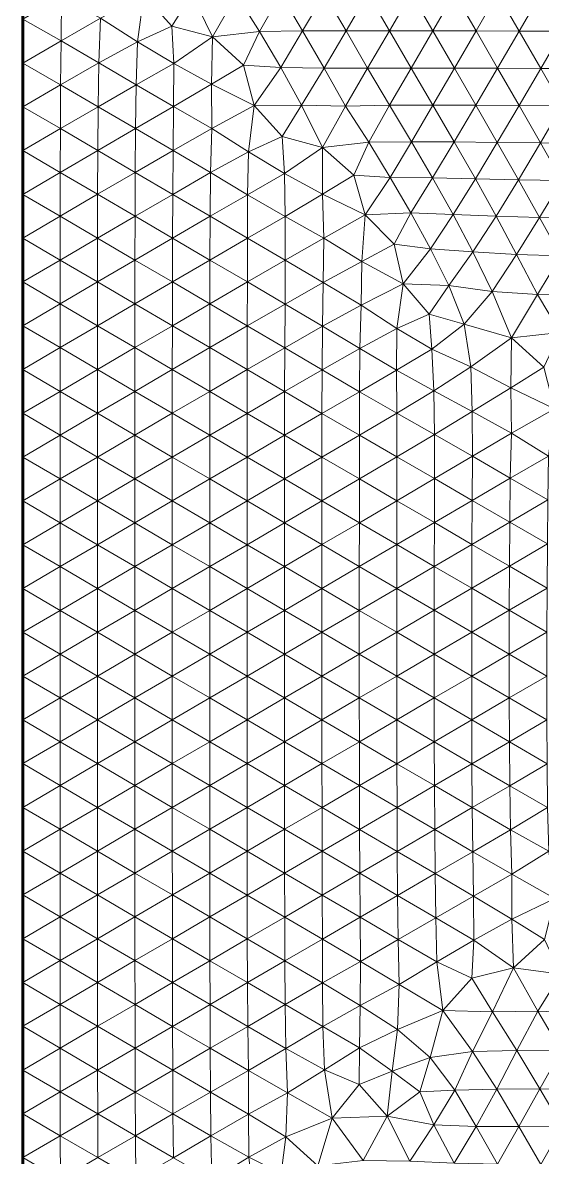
# Model space of a CAD drawing. Extents: x 1.2 to 53.9, y -43.5 to 3.2.
# Drawn here: x 31.41 to 33.82, y -29.34 to -24.09 of the extents above; entities that cross this region are included whole.
import ezdxf

# ---------------------------------------------------------------- set-up
doc = ezdxf.new("R2010")
doc.units = 0
doc.header["$MEASUREMENT"] = 0
doc.layers.add('layer', color=7, linetype='Continuous')

msp = doc.modelspace()

# ---------------------------------------------------------------- linework, layer by layer
at = {"color": 1, "lineweight": 60}
msp.add_line((31.4091, -43.4649), (31.4091, -23.259), dxfattribs=at)
at = {"layer": 'layer', "color": 47, "lineweight": 9}
for points in [[(32.8065, -23.9515), (32.6047, -23.9529), (32.7054, -24.1239)], [(32.9065, -24.1238), (32.8065, -23.9515), (32.7054, -24.1239)], [(33.0076, -23.9512), (32.8065, -23.9515), (32.9065, -24.1238)], [(33.1076, -24.1239), (33.0076, -23.9512), (32.9065, -24.1238)], [(33.2083, -23.9512), (33.0076, -23.9512), (33.1076, -24.1239)], [(33.3083, -24.1239), (33.2083, -23.9512), (33.1076, -24.1239)], [(33.4086, -23.9513), (33.2083, -23.9512), (33.3083, -24.1239)], [(33.5086, -24.1241), (33.4086, -23.9513), (33.3083, -24.1239)], [(33.6088, -23.9514), (33.4086, -23.9513), (33.5086, -24.1241)], [(33.7088, -24.1244), (33.6088, -23.9514), (33.5086, -24.1241)], [(33.8089, -23.9516), (33.6088, -23.9514), (33.7088, -24.1244)], [(33.9088, -24.1246), (33.8089, -23.9516), (33.7088, -24.1244)], [(34.009, -23.9517), (33.8089, -23.9516), (33.9088, -24.1246)], [(31.5886, -23.964), (31.4091, -24.0699), (31.5871, -24.1696)], [(31.5886, -23.964), (31.5871, -24.1696), (31.7694, -24.0654)], [(31.9704, -23.9564), (31.7694, -24.0654), (31.9406, -24.1738)], [(31.9704, -23.9564), (31.9406, -24.1738), (32.1, -24.1018)], [(31.9704, -23.9564), (32.1, -24.1018), (32.1927, -23.9539)], [(32.1927, -23.9539), (32.1, -24.1018), (32.2886, -24.1519)], [(32.3994, -23.9574), (32.1927, -23.9539), (32.2886, -24.1519)], [(32.5056, -24.1265), (32.3994, -23.9574), (32.2886, -24.1519)], [(32.6047, -23.9529), (32.3994, -23.9574), (32.5056, -24.1265)], [(32.7054, -24.1239), (32.6047, -23.9529), (32.5056, -24.1265)], [(31.4091, -24.0699), (31.4091, -24.2726), (31.5871, -24.1696)], [(31.7694, -24.0654), (31.5871, -24.1696), (31.7622, -24.2718)], [(31.7694, -24.0654), (31.7622, -24.2718), (31.9406, -24.1738)], [(32.1, -24.1018), (31.9406, -24.1738), (32.1088, -24.2741)], [(32.1, -24.1018), (32.1088, -24.2741), (32.2886, -24.1519)], [(32.2886, -24.1519), (32.1088, -24.2741), (32.2835, -24.3708)], [(32.2886, -24.1519), (32.2835, -24.3708), (32.4322, -24.2819)], [(32.5056, -24.1265), (32.2886, -24.1519), (32.4322, -24.2819)], [(32.6045, -24.2935), (32.5056, -24.1265), (32.4322, -24.2819)], [(32.7054, -24.1239), (32.5056, -24.1265), (32.6045, -24.2935)], [(32.8046, -24.2959), (32.7054, -24.1239), (32.6045, -24.2935)], [(32.9065, -24.1238), (32.7054, -24.1239), (32.8046, -24.2959)], [(33.0066, -24.2966), (32.9065, -24.1238), (32.8046, -24.2959)], [(33.1076, -24.1239), (32.9065, -24.1238), (33.0066, -24.2966)], [(33.208, -24.2962), (33.1076, -24.1239), (33.0066, -24.2966)], [(33.3083, -24.1239), (33.1076, -24.1239), (33.208, -24.2962)], [(33.4084, -24.2963), (33.3083, -24.1239), (33.208, -24.2962)], [(33.5086, -24.1241), (33.3083, -24.1239), (33.4084, -24.2963)], [(33.6085, -24.2968), (33.5086, -24.1241), (33.4084, -24.2963)], [(33.7088, -24.1244), (33.5086, -24.1241), (33.6085, -24.2968)], [(33.8086, -24.2973), (33.7088, -24.1244), (33.6085, -24.2968)], [(33.9088, -24.1246), (33.7088, -24.1244), (33.8086, -24.2973)], [(34.0087, -24.2978), (33.9088, -24.1246), (33.8086, -24.2973)], [(31.5871, -24.1696), (31.4091, -24.2726), (31.5848, -24.3734)], [(31.5871, -24.1696), (31.5848, -24.3734), (31.7622, -24.2718)], [(31.9406, -24.1738), (31.7622, -24.2718), (31.9347, -24.374)], [(31.9406, -24.1738), (31.9347, -24.374), (32.1088, -24.2741)], [(31.4091, -24.2726), (31.4091, -24.4753), (31.5848, -24.3734)], [(31.7622, -24.2718), (31.5848, -24.3734), (31.7588, -24.4748)], [(31.7622, -24.2718), (31.7588, -24.4748), (31.9347, -24.374)], [(32.1088, -24.2741), (31.9347, -24.374), (32.1079, -24.4744)], [(32.1088, -24.2741), (32.1079, -24.4744), (32.2835, -24.3708)], [(32.4322, -24.2819), (32.2835, -24.3708), (32.4811, -24.469)], [(32.4322, -24.2819), (32.4811, -24.469), (32.6045, -24.2935)], [(32.6045, -24.2935), (32.4811, -24.469), (32.7002, -24.4671)], [(32.8046, -24.2959), (32.6045, -24.2935), (32.7002, -24.4671)], [(32.9048, -24.4715), (32.8046, -24.2959), (32.7002, -24.4671)], [(33.0066, -24.2966), (32.8046, -24.2959), (32.9048, -24.4715)], [(33.1081, -24.468), (33.0066, -24.2966), (32.9048, -24.4715)], [(33.208, -24.2962), (33.0066, -24.2966), (33.1081, -24.468)], [(33.3083, -24.4675), (33.208, -24.2962), (33.1081, -24.468)], [(33.4084, -24.2963), (33.208, -24.2962), (33.3083, -24.4675)], [(33.5081, -24.4683), (33.4084, -24.2963), (33.3083, -24.4675)], [(33.6085, -24.2968), (33.4084, -24.2963), (33.5081, -24.4683)], [(33.7081, -24.4695), (33.6085, -24.2968), (33.5081, -24.4683)], [(33.8086, -24.2973), (33.6085, -24.2968), (33.7081, -24.4695)], [(33.9083, -24.4704), (33.8086, -24.2973), (33.7081, -24.4695)], [(34.0087, -24.2978), (33.8086, -24.2973), (33.9083, -24.4704)], [(32.2835, -24.3708), (32.1079, -24.4744), (32.2848, -24.5756)], [(32.2835, -24.3708), (32.2848, -24.5756), (32.4811, -24.469)], [(31.5848, -24.3734), (31.4091, -24.4753), (31.5835, -24.5764)], [(31.5848, -24.3734), (31.5835, -24.5764), (31.7588, -24.4748)], [(31.9347, -24.374), (31.7588, -24.4748), (31.9321, -24.576)], [(31.9347, -24.374), (31.9321, -24.576), (32.1079, -24.4744)], [(31.4091, -24.4753), (31.4091, -24.678), (31.5835, -24.5764)], [(31.7588, -24.4748), (31.5835, -24.5764), (31.7571, -24.6776)], [(31.7588, -24.4748), (31.7571, -24.6776), (31.9321, -24.576)], [(32.1079, -24.4744), (31.9321, -24.576), (32.106, -24.6774)], [(32.1079, -24.4744), (32.106, -24.6774), (32.2848, -24.5756)], [(32.4811, -24.469), (32.2848, -24.5756), (32.4545, -24.6835)], [(32.4811, -24.469), (32.4545, -24.6835), (32.6109, -24.6129)], [(32.4811, -24.469), (32.6109, -24.6129), (32.7002, -24.4671)], [(32.7002, -24.4671), (32.6109, -24.6129), (32.7981, -24.6631)], [(32.9048, -24.4715), (32.7002, -24.4671), (32.7981, -24.6631)], [(33.012, -24.6388), (32.9048, -24.4715), (32.7981, -24.6631)], [(33.1081, -24.468), (32.9048, -24.4715), (33.012, -24.6388)], [(33.2092, -24.6368), (33.1081, -24.468), (33.012, -24.6388)], [(33.3083, -24.4675), (33.1081, -24.468), (33.2092, -24.6368)], [(33.4077, -24.6381), (33.3083, -24.4675), (33.2092, -24.6368)], [(33.5081, -24.4683), (33.3083, -24.4675), (33.4077, -24.6381)], [(33.6072, -24.6404), (33.5081, -24.4683), (33.4077, -24.6381)], [(33.7081, -24.4695), (33.5081, -24.4683), (33.6072, -24.6404)], [(33.8073, -24.6424), (33.7081, -24.4695), (33.6072, -24.6404)], [(33.9083, -24.4704), (33.7081, -24.4695), (33.8073, -24.6424)], [(34.0078, -24.6438), (33.9083, -24.4704), (33.8073, -24.6424)], [(31.5835, -24.5764), (31.4091, -24.678), (31.5828, -24.7791)], [(31.5835, -24.5764), (31.5828, -24.7791), (31.7571, -24.6776)], [(31.9321, -24.576), (31.7571, -24.6776), (31.9305, -24.7789)], [(31.9321, -24.576), (31.9305, -24.7789), (32.106, -24.6774)], [(32.2848, -24.5756), (32.106, -24.6774), (32.2791, -24.78)], [(32.2848, -24.5756), (32.2791, -24.78), (32.4545, -24.6835)], [(32.6109, -24.6129), (32.4545, -24.6835), (32.6223, -24.7836)], [(32.6109, -24.6129), (32.6223, -24.7836), (32.7981, -24.6631)], [(31.4091, -24.678), (31.4091, -24.8807), (31.5828, -24.7791)], [(31.7571, -24.6776), (31.5828, -24.7791), (31.7562, -24.8804)], [(31.7571, -24.6776), (31.7562, -24.8804), (31.9305, -24.7789)], [(32.106, -24.6774), (31.9305, -24.7789), (32.1038, -24.8805)], [(32.106, -24.6774), (32.1038, -24.8805), (32.2791, -24.78)], [(32.4545, -24.6835), (32.2791, -24.78), (32.4509, -24.8823)], [(32.4545, -24.6835), (32.4509, -24.8823), (32.6223, -24.7836)], [(32.7981, -24.6631), (32.6223, -24.7836), (32.7971, -24.8795)], [(32.7981, -24.6631), (32.7971, -24.8795), (32.9424, -24.7915)], [(33.012, -24.6388), (32.7981, -24.6631), (32.9424, -24.7915)], [(33.1118, -24.8023), (33.012, -24.6388), (32.9424, -24.7915)], [(33.2092, -24.6368), (33.012, -24.6388), (33.1118, -24.8023)], [(33.3074, -24.8048), (33.2092, -24.6368), (33.1118, -24.8023)], [(33.4077, -24.6381), (33.2092, -24.6368), (33.3074, -24.8048)], [(33.5056, -24.8091), (33.4077, -24.6381), (33.3074, -24.8048)], [(33.6072, -24.6404), (33.4077, -24.6381), (33.5056, -24.8091)], [(33.7055, -24.8133), (33.6072, -24.6404), (33.5056, -24.8091)], [(33.8073, -24.6424), (33.6072, -24.6404), (33.7055, -24.8133)], [(33.9063, -24.8161), (33.8073, -24.6424), (33.7055, -24.8133)], [(34.0078, -24.6438), (33.8073, -24.6424), (33.9063, -24.8161)], [(31.5828, -24.7791), (31.4091, -24.8807), (31.5825, -24.9819)], [(31.5828, -24.7791), (31.5825, -24.9819), (31.7562, -24.8804)], [(31.9305, -24.7789), (31.7562, -24.8804), (31.9295, -24.9818)], [(31.9305, -24.7789), (31.9295, -24.9818), (32.1038, -24.8805)], [(32.2791, -24.78), (32.1038, -24.8805), (32.2769, -24.9822)], [(32.2791, -24.78), (32.2769, -24.9822), (32.4509, -24.8823)], [(32.6223, -24.7836), (32.4509, -24.8823), (32.6244, -24.9826)], [(32.6223, -24.7836), (32.6244, -24.9826), (32.7971, -24.8795)], [(32.9424, -24.7915), (32.7971, -24.8795), (32.9955, -24.975)], [(32.9424, -24.7915), (32.9955, -24.975), (33.1118, -24.8023)], [(33.1118, -24.8023), (32.9955, -24.975), (33.2074, -24.9668)], [(33.3074, -24.8048), (33.1118, -24.8023), (33.2074, -24.9668)], [(33.4027, -24.974), (33.3074, -24.8048), (33.2074, -24.9668)], [(33.5056, -24.8091), (33.3074, -24.8048), (33.4027, -24.974)], [(33.6017, -24.9821), (33.5056, -24.8091), (33.4027, -24.974)], [(33.7055, -24.8133), (33.5056, -24.8091), (33.6017, -24.9821)], [(33.8031, -24.988), (33.7055, -24.8133), (33.6017, -24.9821)], [(33.9063, -24.8161), (33.7055, -24.8133), (33.8031, -24.988)], [(34.0052, -24.9908), (33.9063, -24.8161), (33.8031, -24.988)], [(31.4091, -24.8807), (31.4091, -25.0834), (31.5825, -24.9819)], [(31.7562, -24.8804), (31.5825, -24.9819), (31.7558, -25.0832)], [(31.7562, -24.8804), (31.7558, -25.0832), (31.9295, -24.9818)], [(32.1038, -24.8805), (31.9295, -24.9818), (32.1028, -25.0832)], [(32.1038, -24.8805), (32.1028, -25.0832), (32.2769, -24.9822)], [(32.4509, -24.8823), (32.2769, -24.9822), (32.4502, -25.0836)], [(32.4509, -24.8823), (32.4502, -25.0836), (32.6244, -24.9826)], [(32.7971, -24.8795), (32.6244, -24.9826), (32.8031, -25.0833)], [(32.7971, -24.8795), (32.8031, -25.0833), (32.9955, -24.975)], [(31.5825, -24.9819), (31.4091, -25.0834), (31.5824, -25.1847)], [(31.5825, -24.9819), (31.5824, -25.1847), (31.7558, -25.0832)], [(31.9295, -24.9818), (31.7558, -25.0832), (31.9291, -25.1846)], [(31.9295, -24.9818), (31.9291, -25.1846), (32.1028, -25.0832)], [(32.2769, -24.9822), (32.1028, -25.0832), (32.2761, -25.1847)], [(32.2769, -24.9822), (32.2761, -25.1847), (32.4502, -25.0836)], [(32.6244, -24.9826), (32.4502, -25.0836), (32.625, -25.1851)], [(32.6244, -24.9826), (32.625, -25.1851), (32.8031, -25.0833)], [(32.9955, -24.975), (32.8031, -25.0833), (32.9792, -25.1909)], [(32.9955, -24.975), (32.9792, -25.1909), (33.1301, -25.1119)], [(32.9955, -24.975), (33.1301, -25.1119), (33.2074, -24.9668)], [(33.2074, -24.9668), (33.1301, -25.1119), (33.2982, -25.1327)], [(33.4027, -24.974), (33.2074, -24.9668), (33.2982, -25.1327)], [(33.4946, -25.1469), (33.4027, -24.974), (33.2982, -25.1327)], [(33.6017, -24.9821), (33.4027, -24.974), (33.4946, -25.1469)], [(33.6966, -25.1594), (33.6017, -24.9821), (33.4946, -25.1469)], [(33.8031, -24.988), (33.6017, -24.9821), (33.6966, -25.1594)], [(33.9011, -25.165), (33.8031, -24.988), (33.6966, -25.1594)], [(34.0052, -24.9908), (33.8031, -24.988), (33.9011, -25.165)], [(31.4091, -25.0834), (31.4091, -25.2861), (31.5824, -25.1847)], [(31.7558, -25.0832), (31.5824, -25.1847), (31.7556, -25.286)], [(31.7558, -25.0832), (31.7556, -25.286), (31.9291, -25.1846)], [(32.1028, -25.0832), (31.9291, -25.1846), (32.1024, -25.286)], [(32.1028, -25.0832), (32.1024, -25.286), (32.2761, -25.1847)], [(32.4502, -25.0836), (32.2761, -25.1847), (32.4499, -25.2862)], [(32.4502, -25.0836), (32.4499, -25.2862), (32.625, -25.1851)], [(32.8031, -25.0833), (32.625, -25.1851), (32.8006, -25.2883)], [(32.8031, -25.0833), (32.8006, -25.2883), (32.9792, -25.1909)], [(33.1301, -25.1119), (32.9792, -25.1909), (33.1714, -25.295)], [(33.1301, -25.1119), (33.1714, -25.295), (33.2982, -25.1327)], [(33.2982, -25.1327), (33.1714, -25.295), (33.3825, -25.3031)], [(33.4946, -25.1469), (33.2982, -25.1327), (33.3825, -25.3031)], [(33.5829, -25.3299), (33.4946, -25.1469), (33.3825, -25.3031)], [(33.6966, -25.1594), (33.4946, -25.1469), (33.5829, -25.3299)], [(33.7928, -25.3435), (33.6966, -25.1594), (33.5829, -25.3299)], [(33.9011, -25.165), (33.6966, -25.1594), (33.7928, -25.3435)], [(31.5824, -25.1847), (31.4091, -25.2861), (31.5823, -25.3874)], [(31.5824, -25.1847), (31.5823, -25.3874), (31.7556, -25.286)], [(31.9291, -25.1846), (31.7556, -25.286), (31.9289, -25.3874)], [(31.9291, -25.1846), (31.9289, -25.3874), (32.1024, -25.286)], [(32.2761, -25.1847), (32.1024, -25.286), (32.2758, -25.3874)], [(32.2761, -25.1847), (32.2758, -25.3874), (32.4499, -25.2862)], [(32.625, -25.1851), (32.4499, -25.2862), (32.624, -25.3882)], [(32.625, -25.1851), (32.624, -25.3882), (32.8006, -25.2883)], [(32.9792, -25.1909), (32.8006, -25.2883), (32.9767, -25.393)], [(32.9792, -25.1909), (32.9767, -25.393), (33.1714, -25.295)], [(34.0012, -25.3419), (33.9011, -25.165), (33.7928, -25.3435)], [(31.4091, -25.2861), (31.4091, -25.4888), (31.5823, -25.3874)], [(31.7556, -25.286), (31.5823, -25.3874), (31.7555, -25.4887)], [(31.7556, -25.286), (31.7555, -25.4887), (31.9289, -25.3874)], [(32.1024, -25.286), (31.9289, -25.3874), (32.1022, -25.4887)], [(32.1024, -25.286), (32.1022, -25.4887), (32.2758, -25.3874)], [(32.4499, -25.2862), (32.2758, -25.3874), (32.4493, -25.489)], [(32.4499, -25.2862), (32.4493, -25.489), (32.624, -25.3882)], [(32.8006, -25.2883), (32.624, -25.3882), (32.7982, -25.4909)], [(32.8006, -25.2883), (32.7982, -25.4909), (32.9767, -25.393)], [(33.1714, -25.295), (32.9767, -25.393), (33.1424, -25.5009)], [(33.1714, -25.295), (33.1424, -25.5009), (33.291, -25.435)], [(33.1714, -25.295), (33.291, -25.435), (33.3825, -25.3031)], [(33.3825, -25.3031), (33.291, -25.435), (33.4534, -25.4813)], [(33.3825, -25.3031), (33.4534, -25.4813), (33.5829, -25.3299)], [(33.5829, -25.3299), (33.4534, -25.4813), (33.6724, -25.5446)], [(33.7928, -25.3435), (33.5829, -25.3299), (33.6724, -25.5446)], [(33.8989, -25.5199), (33.7928, -25.3435), (33.6724, -25.5446)], [(34.0012, -25.3419), (33.7928, -25.3435), (33.8989, -25.5199)], [(31.5823, -25.3874), (31.4091, -25.4888), (31.5823, -25.5901)], [(31.5823, -25.3874), (31.5823, -25.5901), (31.7555, -25.4887)], [(31.9289, -25.3874), (31.7555, -25.4887), (31.9288, -25.5901)], [(31.9289, -25.3874), (31.9288, -25.5901), (32.1022, -25.4887)], [(32.2758, -25.3874), (32.1022, -25.4887), (32.2755, -25.5902)], [(32.2758, -25.3874), (32.2755, -25.5902), (32.4493, -25.489)], [(32.624, -25.3882), (32.4493, -25.489), (32.6229, -25.5908)], [(32.624, -25.3882), (32.6229, -25.5908), (32.7982, -25.4909)], [(32.9767, -25.393), (32.7982, -25.4909), (32.9702, -25.594)], [(32.9767, -25.393), (32.9702, -25.594), (33.1424, -25.5009)], [(33.291, -25.435), (33.1424, -25.5009), (33.3044, -25.5966)], [(33.291, -25.435), (33.3044, -25.5966), (33.4534, -25.4813)], [(31.4091, -25.4888), (31.4091, -25.6915), (31.5823, -25.5901)], [(31.7555, -25.4887), (31.5823, -25.5901), (31.7555, -25.6915)], [(31.7555, -25.4887), (31.7555, -25.6915), (31.9288, -25.5901)], [(32.1022, -25.4887), (31.9288, -25.5901), (32.102, -25.6915)], [(32.1022, -25.4887), (32.102, -25.6915), (32.2755, -25.5902)], [(32.4493, -25.489), (32.2755, -25.5902), (32.4488, -25.6917)], [(32.4493, -25.489), (32.4488, -25.6917), (32.6229, -25.5908)], [(32.7982, -25.4909), (32.6229, -25.5908), (32.796, -25.6927)], [(32.7982, -25.4909), (32.796, -25.6927), (32.9702, -25.594)], [(33.1424, -25.5009), (32.9702, -25.594), (33.1401, -25.6947)], [(33.1424, -25.5009), (33.1401, -25.6947), (33.3044, -25.5966)], [(33.4534, -25.4813), (33.3044, -25.5966), (33.4842, -25.6793)], [(33.4534, -25.4813), (33.4842, -25.6793), (33.6724, -25.5446)], [(33.8989, -25.5199), (33.6724, -25.5446), (33.8225, -25.6812)], [(33.6724, -25.5446), (33.4842, -25.6793), (33.6693, -25.7755)], [(33.6724, -25.5446), (33.6693, -25.7755), (33.8225, -25.6812)], [(31.5823, -25.5901), (31.4091, -25.6915), (31.5823, -25.7928)], [(31.5823, -25.5901), (31.5823, -25.7928), (31.7555, -25.6915)], [(31.9288, -25.5901), (31.7555, -25.6915), (31.9287, -25.7928)], [(31.9288, -25.5901), (31.9287, -25.7928), (32.102, -25.6915)], [(32.2755, -25.5902), (32.102, -25.6915), (32.2753, -25.7929)], [(32.2755, -25.5902), (32.2753, -25.7929), (32.4488, -25.6917)], [(32.6229, -25.5908), (32.4488, -25.6917), (32.6221, -25.7932)], [(32.6229, -25.5908), (32.6221, -25.7932), (32.796, -25.6927)], [(32.9702, -25.594), (32.796, -25.6927), (32.9685, -25.794)], [(32.9702, -25.594), (32.9685, -25.794), (33.1401, -25.6947)], [(33.3044, -25.5966), (33.1401, -25.6947), (33.3131, -25.7906)], [(33.3044, -25.5966), (33.3131, -25.7906), (33.4842, -25.6793)], [(33.4842, -25.6793), (33.3131, -25.7906), (33.4912, -25.8864)], [(33.4842, -25.6793), (33.4912, -25.8864), (33.6693, -25.7755)], [(33.8225, -25.6812), (33.6693, -25.7755), (33.8724, -25.8735)], [(31.4091, -25.6915), (31.4091, -25.8942), (31.5823, -25.7928)], [(31.7555, -25.6915), (31.5823, -25.7928), (31.7555, -25.8942)], [(31.7555, -25.6915), (31.7555, -25.8942), (31.9287, -25.7928)], [(32.102, -25.6915), (31.9287, -25.7928), (32.102, -25.8942)], [(32.102, -25.6915), (32.102, -25.8942), (32.2753, -25.7929)], [(32.4488, -25.6917), (32.2753, -25.7929), (32.4485, -25.8943)], [(32.4488, -25.6917), (32.4485, -25.8943), (32.6221, -25.7932)], [(32.796, -25.6927), (32.6221, -25.7932), (32.7952, -25.8945)], [(32.796, -25.6927), (32.7952, -25.8945), (32.9685, -25.794)], [(33.1401, -25.6947), (32.9685, -25.794), (33.1414, -25.8938)], [(33.1401, -25.6947), (33.1414, -25.8938), (33.3131, -25.7906)], [(33.3131, -25.7906), (33.1414, -25.8938), (33.316, -25.9928)], [(33.3131, -25.7906), (33.316, -25.9928), (33.4912, -25.8864)], [(33.6693, -25.7755), (33.4912, -25.8864), (33.6726, -25.9862)], [(33.6693, -25.7755), (33.6726, -25.9862), (33.8724, -25.8735)], [(31.5823, -25.7928), (31.4091, -25.8942), (31.5823, -25.9955)], [(31.5823, -25.7928), (31.5823, -25.9955), (31.7555, -25.8942)], [(31.9287, -25.7928), (31.7555, -25.8942), (31.9287, -25.9955)], [(31.9287, -25.7928), (31.9287, -25.9955), (32.102, -25.8942)], [(32.2753, -25.7929), (32.102, -25.8942), (32.2752, -25.9955)], [(32.2753, -25.7929), (32.2752, -25.9955), (32.4485, -25.8943)], [(32.6221, -25.7932), (32.4485, -25.8943), (32.6218, -25.9956)], [(32.6221, -25.7932), (32.6218, -25.9956), (32.7952, -25.8945)], [(32.9685, -25.794), (32.7952, -25.8945), (32.9684, -25.9954)], [(32.9685, -25.794), (32.9684, -25.9954), (33.1414, -25.8938)], [(31.4091, -25.8942), (31.4091, -26.0969), (31.5823, -25.9955)], [(31.7555, -25.8942), (31.5823, -25.9955), (31.7555, -26.0969)], [(31.7555, -25.8942), (31.7555, -26.0969), (31.9287, -25.9955)], [(32.102, -25.8942), (31.9287, -25.9955), (32.1019, -26.0969)], [(32.102, -25.8942), (32.1019, -26.0969), (32.2752, -25.9955)], [(32.4485, -25.8943), (32.2752, -25.9955), (32.4484, -26.0969)], [(32.4485, -25.8943), (32.4484, -26.0969), (32.6218, -25.9956)], [(32.7952, -25.8945), (32.6218, -25.9956), (32.795, -26.0968)], [(32.7952, -25.8945), (32.795, -26.0968), (32.9684, -25.9954)], [(33.1414, -25.8938), (32.9684, -25.9954), (33.142, -26.0959)], [(33.1414, -25.8938), (33.142, -26.0959), (33.316, -25.9928)], [(33.4912, -25.8864), (33.316, -25.9928), (33.4921, -26.0925)], [(33.4912, -25.8864), (33.4921, -26.0925), (33.6726, -25.9862)], [(33.8724, -25.8735), (33.6726, -25.9862), (33.8449, -26.0933)], [(31.5823, -25.9955), (31.4091, -26.0969), (31.5823, -26.1982)], [(31.5823, -25.9955), (31.5823, -26.1982), (31.7555, -26.0969)], [(31.9287, -25.9955), (31.7555, -26.0969), (31.9287, -26.1982)], [(31.9287, -25.9955), (31.9287, -26.1982), (32.1019, -26.0969)], [(32.2752, -25.9955), (32.1019, -26.0969), (32.2751, -26.1982)], [(32.2752, -25.9955), (32.2751, -26.1982), (32.4484, -26.0969)], [(32.6218, -25.9956), (32.4484, -26.0969), (32.6216, -26.1982)], [(32.6218, -25.9956), (32.6216, -26.1982), (32.795, -26.0968)], [(32.9684, -25.9954), (32.795, -26.0968), (32.9684, -26.1979)], [(32.9684, -25.9954), (32.9684, -26.1979), (33.142, -26.0959)], [(33.316, -25.9928), (33.142, -26.0959), (33.3162, -26.1964)], [(33.316, -25.9928), (33.3162, -26.1964), (33.4921, -26.0925)], [(33.6726, -25.9862), (33.4921, -26.0925), (33.6672, -26.194)], [(33.6726, -25.9862), (33.6672, -26.194), (33.8449, -26.0933)], [(31.4091, -26.0969), (31.4091, -26.2996), (31.5823, -26.1982)], [(31.7555, -26.0969), (31.5823, -26.1982), (31.7555, -26.2996)], [(31.7555, -26.0969), (31.7555, -26.2996), (31.9287, -26.1982)], [(32.1019, -26.0969), (31.9287, -26.1982), (32.1019, -26.2996)], [(32.1019, -26.0969), (32.1019, -26.2996), (32.2751, -26.1982)], [(32.4484, -26.0969), (32.2751, -26.1982), (32.4484, -26.2996)], [(32.4484, -26.0969), (32.4484, -26.2996), (32.6216, -26.1982)], [(32.795, -26.0968), (32.6216, -26.1982), (32.7949, -26.2994)], [(32.795, -26.0968), (32.7949, -26.2994), (32.9684, -26.1979)], [(33.142, -26.0959), (32.9684, -26.1979), (33.1419, -26.2989)], [(33.142, -26.0959), (33.1419, -26.2989), (33.3162, -26.1964)], [(33.4921, -26.0925), (33.3162, -26.1964), (33.4906, -26.2972)], [(33.4921, -26.0925), (33.4906, -26.2972), (33.6672, -26.194)], [(33.8449, -26.0933), (33.6672, -26.194), (33.8405, -26.2953)], [(31.5823, -26.1982), (31.4091, -26.2996), (31.5823, -26.4009)], [(31.5823, -26.1982), (31.5823, -26.4009), (31.7555, -26.2996)], [(31.9287, -26.1982), (31.7555, -26.2996), (31.9287, -26.4009)], [(31.9287, -26.1982), (31.9287, -26.4009), (32.1019, -26.2996)], [(32.2751, -26.1982), (32.1019, -26.2996), (32.2751, -26.4009)], [(32.2751, -26.1982), (32.2751, -26.4009), (32.4484, -26.2996)], [(32.6216, -26.1982), (32.4484, -26.2996), (32.6216, -26.4009)], [(32.6216, -26.1982), (32.6216, -26.4009), (32.7949, -26.2994)], [(32.9684, -26.1979), (32.7949, -26.2994), (32.9683, -26.4007)], [(32.9684, -26.1979), (32.9683, -26.4007), (33.1419, -26.2989)], [(33.3162, -26.1964), (33.1419, -26.2989), (33.3157, -26.3999)], [(33.3162, -26.1964), (33.3157, -26.3999), (33.4906, -26.2972)], [(33.6672, -26.194), (33.4906, -26.2972), (33.6647, -26.3982)], [(33.6672, -26.194), (33.6647, -26.3982), (33.8405, -26.2953)], [(31.4091, -26.2996), (31.4091, -26.5023), (31.5823, -26.4009)], [(31.7555, -26.2996), (31.5823, -26.4009), (31.7555, -26.5023)], [(31.7555, -26.2996), (31.7555, -26.5023), (31.9287, -26.4009)], [(32.1019, -26.2996), (31.9287, -26.4009), (32.1019, -26.5023)], [(32.1019, -26.2996), (32.1019, -26.5023), (32.2751, -26.4009)], [(32.4484, -26.2996), (32.2751, -26.4009), (32.4483, -26.5023)], [(32.4484, -26.2996), (32.4483, -26.5023), (32.6216, -26.4009)], [(32.7949, -26.2994), (32.6216, -26.4009), (32.7949, -26.5022)], [(32.7949, -26.2994), (32.7949, -26.5022), (32.9683, -26.4007)], [(33.1419, -26.2989), (32.9683, -26.4007), (33.1417, -26.5019)], [(33.1419, -26.2989), (33.1417, -26.5019), (33.3157, -26.3999)], [(33.4906, -26.2972), (33.3157, -26.3999), (33.4895, -26.5009)], [(33.4906, -26.2972), (33.4895, -26.5009), (33.6647, -26.3982)], [(33.8405, -26.2953), (33.6647, -26.3982), (33.839, -26.499)], [(31.5823, -26.4009), (31.4091, -26.5023), (31.5823, -26.6036)], [(31.5823, -26.4009), (31.5823, -26.6036), (31.7555, -26.5023)], [(31.9287, -26.4009), (31.7555, -26.5023), (31.9287, -26.6036)], [(31.9287, -26.4009), (31.9287, -26.6036), (32.1019, -26.5023)], [(32.2751, -26.4009), (32.1019, -26.5023), (32.2751, -26.6036)], [(32.2751, -26.4009), (32.2751, -26.6036), (32.4483, -26.5023)], [(32.6216, -26.4009), (32.4483, -26.5023), (32.6216, -26.6036)], [(32.6216, -26.4009), (32.6216, -26.6036), (32.7949, -26.5022)], [(32.9683, -26.4007), (32.7949, -26.5022), (32.9682, -26.6035)], [(32.9683, -26.4007), (32.9682, -26.6035), (33.1417, -26.5019)], [(33.3157, -26.3999), (33.1417, -26.5019), (33.3152, -26.6031)], [(33.3157, -26.3999), (33.3152, -26.6031), (33.4895, -26.5009)], [(33.6647, -26.3982), (33.4895, -26.5009), (33.6634, -26.602)], [(33.6647, -26.3982), (33.6634, -26.602), (33.839, -26.499)], [(31.4091, -26.5023), (31.4091, -26.705), (31.5823, -26.6036)], [(31.7555, -26.5023), (31.5823, -26.6036), (31.7555, -26.705)], [(31.7555, -26.5023), (31.7555, -26.705), (31.9287, -26.6036)], [(32.1019, -26.5023), (31.9287, -26.6036), (32.1019, -26.705)], [(32.1019, -26.5023), (32.1019, -26.705), (32.2751, -26.6036)], [(32.4483, -26.5023), (32.2751, -26.6036), (32.4483, -26.705)], [(32.4483, -26.5023), (32.4483, -26.705), (32.6216, -26.6036)], [(32.7949, -26.5022), (32.6216, -26.6036), (32.7948, -26.7049)], [(32.7949, -26.5022), (32.7948, -26.7049), (32.9682, -26.6035)], [(33.1417, -26.5019), (32.9682, -26.6035), (33.1415, -26.7048)], [(33.1417, -26.5019), (33.1415, -26.7048), (33.3152, -26.6031)], [(33.4895, -26.5009), (33.3152, -26.6031), (33.4888, -26.7043)], [(33.4895, -26.5009), (33.4888, -26.7043), (33.6634, -26.602)], [(33.839, -26.499), (33.6634, -26.602), (33.8378, -26.7033)], [(31.5823, -26.6036), (31.4091, -26.705), (31.5823, -26.8063)], [(31.5823, -26.6036), (31.5823, -26.8063), (31.7555, -26.705)], [(31.9287, -26.6036), (31.7555, -26.705), (31.9287, -26.8063)], [(31.9287, -26.6036), (31.9287, -26.8063), (32.1019, -26.705)], [(32.2751, -26.6036), (32.1019, -26.705), (32.2751, -26.8063)], [(32.2751, -26.6036), (32.2751, -26.8063), (32.4483, -26.705)], [(32.6216, -26.6036), (32.4483, -26.705), (32.6216, -26.8063)], [(32.6216, -26.6036), (32.6216, -26.8063), (32.7948, -26.7049)], [(32.9682, -26.6035), (32.7948, -26.7049), (32.9681, -26.8063)], [(32.9682, -26.6035), (32.9681, -26.8063), (33.1415, -26.7048)], [(33.3152, -26.6031), (33.1415, -26.7048), (33.3149, -26.8061)], [(33.3152, -26.6031), (33.3149, -26.8061), (33.4888, -26.7043)], [(33.6634, -26.602), (33.4888, -26.7043), (33.6627, -26.8056)], [(33.6634, -26.602), (33.6627, -26.8056), (33.8378, -26.7033)], [(31.4091, -26.705), (31.4091, -26.9077), (31.5823, -26.8063)], [(31.7555, -26.705), (31.5823, -26.8063), (31.7555, -26.9077)], [(31.7555, -26.705), (31.7555, -26.9077), (31.9287, -26.8063)], [(32.1019, -26.705), (31.9287, -26.8063), (32.1019, -26.9077)], [(32.1019, -26.705), (32.1019, -26.9077), (32.2751, -26.8063)], [(32.4483, -26.705), (32.2751, -26.8063), (32.4483, -26.9077)], [(32.4483, -26.705), (32.4483, -26.9077), (32.6216, -26.8063)], [(32.7948, -26.7049), (32.6216, -26.8063), (32.7948, -26.9077)], [(32.7948, -26.7049), (32.7948, -26.9077), (32.9681, -26.8063)], [(33.1415, -26.7048), (32.9681, -26.8063), (33.1414, -26.9076)], [(33.1415, -26.7048), (33.1414, -26.9076), (33.3149, -26.8061)], [(33.4888, -26.7043), (33.3149, -26.8061), (33.4885, -26.9074)], [(33.4888, -26.7043), (33.4885, -26.9074), (33.6627, -26.8056)], [(33.8378, -26.7033), (33.6627, -26.8056), (33.8369, -26.9072)], [(31.5823, -26.8063), (31.4091, -26.9077), (31.5823, -27.009)], [(31.5823, -26.8063), (31.5823, -27.009), (31.7555, -26.9077)], [(31.9287, -26.8063), (31.7555, -26.9077), (31.9287, -27.009)], [(31.9287, -26.8063), (31.9287, -27.009), (32.1019, -26.9077)], [(32.2751, -26.8063), (32.1019, -26.9077), (32.2751, -27.0091)], [(32.2751, -26.8063), (32.2751, -27.0091), (32.4483, -26.9077)], [(32.6216, -26.8063), (32.4483, -26.9077), (32.6216, -27.0091)], [(32.6216, -26.8063), (32.6216, -27.0091), (32.7948, -26.9077)], [(32.9681, -26.8063), (32.7948, -26.9077), (32.9681, -27.0091)], [(32.9681, -26.8063), (32.9681, -27.0091), (33.1414, -26.9076)], [(33.3149, -26.8061), (33.1414, -26.9076), (33.3149, -27.009)], [(33.3149, -26.8061), (33.3149, -27.009), (33.4885, -26.9074)], [(33.6627, -26.8056), (33.4885, -26.9074), (33.6623, -27.0089)], [(33.6627, -26.8056), (33.6623, -27.0089), (33.8369, -26.9072)], [(31.4091, -26.9077), (31.4091, -27.1104), (31.5823, -27.009)], [(31.7555, -26.9077), (31.5823, -27.009), (31.7555, -27.1104)], [(31.7555, -26.9077), (31.7555, -27.1104), (31.9287, -27.009)], [(32.1019, -26.9077), (31.9287, -27.009), (32.1019, -27.1104)], [(32.1019, -26.9077), (32.1019, -27.1104), (32.2751, -27.0091)], [(32.4483, -26.9077), (32.2751, -27.0091), (32.4483, -27.1104)], [(32.4483, -26.9077), (32.4483, -27.1104), (32.6216, -27.0091)], [(32.7948, -26.9077), (32.6216, -27.0091), (32.7948, -27.1104)], [(32.7948, -26.9077), (32.7948, -27.1104), (32.9681, -27.0091)], [(33.1414, -26.9076), (32.9681, -27.0091), (33.1415, -27.1104)], [(33.1414, -26.9076), (33.1415, -27.1104), (33.3149, -27.009)], [(33.4885, -26.9074), (33.3149, -27.009), (33.4885, -27.1105)], [(33.4885, -26.9074), (33.4885, -27.1105), (33.6623, -27.0089)], [(33.8369, -26.9072), (33.6623, -27.0089), (33.8365, -27.1106)], [(31.5823, -27.009), (31.4091, -27.1104), (31.5823, -27.2117)], [(31.5823, -27.009), (31.5823, -27.2117), (31.7555, -27.1104)], [(31.9287, -27.009), (31.7555, -27.1104), (31.9287, -27.2118)], [(31.9287, -27.009), (31.9287, -27.2118), (32.1019, -27.1104)], [(32.2751, -27.0091), (32.1019, -27.1104), (32.2751, -27.2118)], [(32.2751, -27.0091), (32.2751, -27.2118), (32.4483, -27.1104)], [(32.6216, -27.0091), (32.4483, -27.1104), (32.6216, -27.2118)], [(32.6216, -27.0091), (32.6216, -27.2118), (32.7948, -27.1104)], [(32.9681, -27.0091), (32.7948, -27.1104), (32.9682, -27.2118)], [(32.9681, -27.0091), (32.9682, -27.2118), (33.1415, -27.1104)], [(33.3149, -27.009), (33.1415, -27.1104), (33.315, -27.2119)], [(33.3149, -27.009), (33.315, -27.2119), (33.4885, -27.1105)], [(33.6623, -27.0089), (33.4885, -27.1105), (33.6624, -27.212)], [(33.6623, -27.0089), (33.6624, -27.212), (33.8365, -27.1106)], [(31.4091, -27.1104), (31.4091, -27.3131), (31.5823, -27.2117)], [(31.7555, -27.1104), (31.5823, -27.2117), (31.7555, -27.3131)], [(31.7555, -27.1104), (31.7555, -27.3131), (31.9287, -27.2118)], [(32.1019, -27.1104), (31.9287, -27.2118), (32.1019, -27.3131)], [(32.1019, -27.1104), (32.1019, -27.3131), (32.2751, -27.2118)], [(32.4483, -27.1104), (32.2751, -27.2118), (32.4484, -27.3131)], [(32.4483, -27.1104), (32.4484, -27.3131), (32.6216, -27.2118)], [(32.7948, -27.1104), (32.6216, -27.2118), (32.7949, -27.3132)], [(32.7948, -27.1104), (32.7949, -27.3132), (32.9682, -27.2118)], [(33.1415, -27.1104), (32.9682, -27.2118), (33.1417, -27.3133)], [(33.1415, -27.1104), (33.1417, -27.3133), (33.315, -27.2119)], [(33.4885, -27.1105), (33.315, -27.2119), (33.4888, -27.3134)], [(33.4885, -27.1105), (33.4888, -27.3134), (33.6624, -27.212)], [(33.8365, -27.1106), (33.6624, -27.212), (33.8368, -27.3139)], [(31.5823, -27.2117), (31.4091, -27.3131), (31.5823, -27.4145)], [(31.5823, -27.2117), (31.5823, -27.4145), (31.7555, -27.3131)], [(31.9287, -27.2118), (31.7555, -27.3131), (31.9287, -27.4145)], [(31.9287, -27.2118), (31.9287, -27.4145), (32.1019, -27.3131)], [(32.2751, -27.2118), (32.1019, -27.3131), (32.2752, -27.4145)], [(32.2751, -27.2118), (32.2752, -27.4145), (32.4484, -27.3131)], [(32.6216, -27.2118), (32.4484, -27.3131), (32.6217, -27.4145)], [(32.6216, -27.2118), (32.6217, -27.4145), (32.7949, -27.3132)], [(32.9682, -27.2118), (32.7949, -27.3132), (32.9684, -27.4146)], [(32.9682, -27.2118), (32.9684, -27.4146), (33.1417, -27.3133)], [(33.315, -27.2119), (33.1417, -27.3133), (33.3154, -27.4148)], [(33.315, -27.2119), (33.3154, -27.4148), (33.4888, -27.3134)], [(33.6624, -27.212), (33.4888, -27.3134), (33.663, -27.4151)], [(33.6624, -27.212), (33.663, -27.4151), (33.8368, -27.3139)], [(31.4091, -27.3131), (31.4091, -27.5158), (31.5823, -27.4145)], [(31.7555, -27.3131), (31.5823, -27.4145), (31.7555, -27.5158)], [(31.7555, -27.3131), (31.7555, -27.5158), (31.9287, -27.4145)], [(32.1019, -27.3131), (31.9287, -27.4145), (32.1019, -27.5158)], [(32.1019, -27.3131), (32.1019, -27.5158), (32.2752, -27.4145)], [(32.4484, -27.3131), (32.2752, -27.4145), (32.4484, -27.5159)], [(32.4484, -27.3131), (32.4484, -27.5159), (32.6217, -27.4145)], [(32.7949, -27.3132), (32.6217, -27.4145), (32.7951, -27.516)], [(32.7949, -27.3132), (32.7951, -27.516), (32.9684, -27.4146)], [(33.1417, -27.3133), (32.9684, -27.4146), (33.1421, -27.5162)], [(33.1417, -27.3133), (33.1421, -27.5162), (33.3154, -27.4148)], [(33.4888, -27.3134), (33.3154, -27.4148), (33.4896, -27.5164)], [(33.4888, -27.3134), (33.4896, -27.5164), (33.663, -27.4151)], [(33.8368, -27.3139), (33.663, -27.4151), (33.8379, -27.5171)], [(31.5823, -27.4145), (31.4091, -27.5158), (31.5823, -27.6172)], [(31.5823, -27.4145), (31.5823, -27.6172), (31.7555, -27.5158)], [(31.9287, -27.4145), (31.7555, -27.5158), (31.9287, -27.6172)], [(31.9287, -27.4145), (31.9287, -27.6172), (32.1019, -27.5158)], [(32.2752, -27.4145), (32.1019, -27.5158), (32.2752, -27.6172)], [(32.2752, -27.4145), (32.2752, -27.6172), (32.4484, -27.5159)], [(32.6217, -27.4145), (32.4484, -27.5159), (32.6218, -27.6173)], [(32.6217, -27.4145), (32.6218, -27.6173), (32.7951, -27.516)], [(32.9684, -27.4146), (32.7951, -27.516), (32.9687, -27.6175)], [(32.9684, -27.4146), (32.9687, -27.6175), (33.1421, -27.5162)], [(33.3154, -27.4148), (33.1421, -27.5162), (33.3162, -27.6179)], [(33.3154, -27.4148), (33.3162, -27.6179), (33.4896, -27.5164)], [(33.663, -27.4151), (33.4896, -27.5164), (33.6645, -27.6182)], [(33.663, -27.4151), (33.6645, -27.6182), (33.8379, -27.5171)], [(31.4091, -27.5158), (31.4091, -27.7185), (31.5823, -27.6172)], [(31.7555, -27.5158), (31.5823, -27.6172), (31.7555, -27.7185)], [(31.7555, -27.5158), (31.7555, -27.7185), (31.9287, -27.6172)], [(32.1019, -27.5158), (31.9287, -27.6172), (32.102, -27.7185)], [(32.1019, -27.5158), (32.102, -27.7185), (32.2752, -27.6172)], [(32.4484, -27.5159), (32.2752, -27.6172), (32.4485, -27.7186)], [(32.4484, -27.5159), (32.4485, -27.7186), (32.6218, -27.6173)], [(32.7951, -27.516), (32.6218, -27.6173), (32.7954, -27.7188)], [(32.7951, -27.516), (32.7954, -27.7188), (32.9687, -27.6175)], [(33.1421, -27.5162), (32.9687, -27.6175), (33.1428, -27.7192)], [(33.1421, -27.5162), (33.1428, -27.7192), (33.3162, -27.6179)], [(33.4896, -27.5164), (33.3162, -27.6179), (33.4913, -27.7198)], [(33.4896, -27.5164), (33.4913, -27.7198), (33.6645, -27.6182)], [(33.8379, -27.5171), (33.6645, -27.6182), (33.8399, -27.7197)], [(31.5823, -27.6172), (31.4091, -27.7185), (31.5823, -27.8199)], [(31.5823, -27.6172), (31.5823, -27.8199), (31.7555, -27.7185)], [(31.9287, -27.6172), (31.7555, -27.7185), (31.9287, -27.8199)], [(31.9287, -27.6172), (31.9287, -27.8199), (32.102, -27.7185)], [(32.2752, -27.6172), (32.102, -27.7185), (32.2753, -27.8199)], [(32.2752, -27.6172), (32.2753, -27.8199), (32.4485, -27.7186)], [(32.6218, -27.6173), (32.4485, -27.7186), (32.622, -27.8201)], [(32.6218, -27.6173), (32.622, -27.8201), (32.7954, -27.7188)], [(32.9687, -27.6175), (32.7954, -27.7188), (32.9693, -27.8205)], [(32.9687, -27.6175), (32.9693, -27.8205), (33.1428, -27.7192)], [(33.3162, -27.6179), (33.1428, -27.7192), (33.3176, -27.8213)], [(33.3162, -27.6179), (33.3176, -27.8213), (33.4913, -27.7198)], [(33.6645, -27.6182), (33.4913, -27.7198), (33.6678, -27.8217)], [(33.6645, -27.6182), (33.6678, -27.8217), (33.8399, -27.7197)], [(31.4091, -27.7185), (31.4091, -27.9212), (31.5823, -27.8199)], [(31.7555, -27.7185), (31.5823, -27.8199), (31.7555, -27.9212)], [(31.7555, -27.7185), (31.7555, -27.9212), (31.9287, -27.8199)], [(32.102, -27.7185), (31.9287, -27.8199), (32.102, -27.9213)], [(32.102, -27.7185), (32.102, -27.9213), (32.2753, -27.8199)], [(32.4485, -27.7186), (32.2753, -27.8199), (32.4487, -27.9214)], [(32.4485, -27.7186), (32.4487, -27.9214), (32.622, -27.8201)], [(32.7954, -27.7188), (32.622, -27.8201), (32.7958, -27.9218)], [(32.7954, -27.7188), (32.7958, -27.9218), (32.9693, -27.8205)], [(33.1428, -27.7192), (32.9693, -27.8205), (33.1439, -27.9226)], [(33.1428, -27.7192), (33.1439, -27.9226), (33.3176, -27.8213)], [(33.4913, -27.7198), (33.3176, -27.8213), (33.4941, -27.924)], [(33.4913, -27.7198), (33.4941, -27.924), (33.6678, -27.8217)], [(33.8399, -27.7197), (33.6678, -27.8217), (33.8452, -27.9209)], [(31.5823, -27.8199), (31.4091, -27.9212), (31.5823, -28.0226)], [(31.5823, -27.8199), (31.5823, -28.0226), (31.7555, -27.9212)], [(31.9287, -27.8199), (31.7555, -27.9212), (31.9288, -28.0226)], [(31.9287, -27.8199), (31.9288, -28.0226), (32.102, -27.9213)], [(32.2753, -27.8199), (32.102, -27.9213), (32.2754, -28.0227)], [(32.2753, -27.8199), (32.2754, -28.0227), (32.4487, -27.9214)], [(32.622, -27.8201), (32.4487, -27.9214), (32.6224, -28.023)], [(32.622, -27.8201), (32.6224, -28.023), (32.7958, -27.9218)], [(32.9693, -27.8205), (32.7958, -27.9218), (32.9702, -28.0238)], [(32.9693, -27.8205), (32.9702, -28.0238), (33.1439, -27.9226)], [(33.3176, -27.8213), (33.1439, -27.9226), (33.3196, -28.0252)], [(33.3176, -27.8213), (33.3196, -28.0252), (33.4941, -27.924)], [(33.6678, -27.8217), (33.4941, -27.924), (33.6749, -28.0284)], [(33.6678, -27.8217), (33.6749, -28.0284), (33.8452, -27.9209)], [(31.4091, -27.9212), (31.4091, -28.1239), (31.5823, -28.0226)], [(31.7555, -27.9212), (31.5823, -28.0226), (31.7556, -28.1239)], [(31.7555, -27.9212), (31.7556, -28.1239), (31.9288, -28.0226)], [(32.102, -27.9213), (31.9288, -28.0226), (32.1022, -28.124)], [(32.102, -27.9213), (32.1022, -28.124), (32.2754, -28.0227)], [(32.4487, -27.9214), (32.2754, -28.0227), (32.449, -28.1242)], [(32.4487, -27.9214), (32.449, -28.1242), (32.6224, -28.023)], [(32.7958, -27.9218), (32.6224, -28.023), (32.7965, -28.125)], [(32.7958, -27.9218), (32.7965, -28.125), (32.9702, -28.0238)], [(33.1439, -27.9226), (32.9702, -28.0238), (33.1456, -28.1263)], [(33.1439, -27.9226), (33.1456, -28.1263), (33.3196, -28.0252)], [(33.4941, -27.924), (33.3196, -28.0252), (33.4967, -28.1291)], [(33.4941, -27.924), (33.4967, -28.1291), (33.6749, -28.0284)], [(33.8452, -27.9209), (33.6749, -28.0284), (33.8742, -28.1397)], [(31.5823, -28.0226), (31.4091, -28.1239), (31.5823, -28.2253)], [(31.5823, -28.0226), (31.5823, -28.2253), (31.7556, -28.1239)], [(31.9288, -28.0226), (31.7556, -28.1239), (31.9289, -28.2253)], [(31.9288, -28.0226), (31.9289, -28.2253), (32.1022, -28.124)], [(32.2754, -28.0227), (32.1022, -28.124), (32.2757, -28.2255)], [(32.2754, -28.0227), (32.2757, -28.2255), (32.449, -28.1242)], [(32.6224, -28.023), (32.449, -28.1242), (32.6229, -28.226)], [(32.6224, -28.023), (32.6229, -28.226), (32.7965, -28.125)], [(32.9702, -28.0238), (32.7965, -28.125), (32.9715, -28.2275)], [(32.9702, -28.0238), (32.9715, -28.2275), (33.1456, -28.1263)], [(33.3196, -28.0252), (33.1456, -28.1263), (33.3221, -28.2292)], [(33.3196, -28.0252), (33.3221, -28.2292), (33.4967, -28.1291)], [(33.6749, -28.0284), (33.4967, -28.1291), (33.6748, -28.2366)], [(33.6749, -28.0284), (33.6748, -28.2366), (33.8742, -28.1397)], [(31.4091, -28.1239), (31.4091, -28.3266), (31.5823, -28.2253)], [(31.7556, -28.1239), (31.5823, -28.2253), (31.7556, -28.3267)], [(31.7556, -28.1239), (31.7556, -28.3267), (31.9289, -28.2253)], [(32.1022, -28.124), (31.9289, -28.2253), (32.1024, -28.3268)], [(32.1022, -28.124), (32.1024, -28.3268), (32.2757, -28.2255)], [(32.449, -28.1242), (32.2757, -28.2255), (32.4494, -28.3271)], [(32.449, -28.1242), (32.4494, -28.3271), (32.6229, -28.226)], [(32.7965, -28.125), (32.6229, -28.226), (32.7973, -28.3283)], [(32.7965, -28.125), (32.7973, -28.3283), (32.9715, -28.2275)], [(33.1456, -28.1263), (32.9715, -28.2275), (33.1484, -28.3309)], [(33.1456, -28.1263), (33.1484, -28.3309), (33.3221, -28.2292)], [(33.4967, -28.1291), (33.3221, -28.2292), (33.4982, -28.3328)], [(33.4967, -28.1291), (33.4982, -28.3328), (33.6748, -28.2366)], [(33.8742, -28.1397), (33.6748, -28.2366), (33.8264, -28.33)], [(31.5823, -28.2253), (31.4091, -28.3266), (31.5824, -28.428)], [(31.5823, -28.2253), (31.5824, -28.428), (31.7556, -28.3267)], [(31.9289, -28.2253), (31.7556, -28.3267), (31.9291, -28.4281)], [(31.9289, -28.2253), (31.9291, -28.4281), (32.1024, -28.3268)], [(32.2757, -28.2255), (32.1024, -28.3268), (32.2761, -28.4283)], [(32.2757, -28.2255), (32.2761, -28.4283), (32.4494, -28.3271)], [(32.6229, -28.226), (32.4494, -28.3271), (32.6236, -28.4289)], [(32.6229, -28.226), (32.6236, -28.4289), (32.7973, -28.3283)], [(32.9715, -28.2275), (32.7973, -28.3283), (32.9731, -28.4318)], [(32.9715, -28.2275), (32.9731, -28.4318), (33.1484, -28.3309)], [(33.3221, -28.2292), (33.1484, -28.3309), (33.3274, -28.4332)], [(33.3221, -28.2292), (33.3274, -28.4332), (33.4982, -28.3328)], [(33.6748, -28.2366), (33.4982, -28.3328), (33.6815, -28.4609)], [(33.6748, -28.2366), (33.6815, -28.4609), (33.8264, -28.33)], [(31.4091, -28.3266), (31.4091, -28.5293), (31.5824, -28.428)], [(31.7556, -28.3267), (31.5824, -28.428), (31.7558, -28.5294)], [(31.7556, -28.3267), (31.7558, -28.5294), (31.9291, -28.4281)], [(32.1024, -28.3268), (31.9291, -28.4281), (32.1027, -28.5295)], [(32.1024, -28.3268), (32.1027, -28.5295), (32.2761, -28.4283)], [(32.4494, -28.3271), (32.2761, -28.4283), (32.4502, -28.5299)], [(32.4494, -28.3271), (32.4502, -28.5299), (32.6236, -28.4289)], [(32.7973, -28.3283), (32.6236, -28.4289), (32.7981, -28.5313)], [(32.7973, -28.3283), (32.7981, -28.5313), (32.9731, -28.4318)], [(33.1484, -28.3309), (32.9731, -28.4318), (33.1531, -28.5392)], [(33.1484, -28.3309), (33.1531, -28.5392), (33.3274, -28.4332)], [(33.4982, -28.3328), (33.3274, -28.4332), (33.4895, -28.5098)], [(33.4982, -28.3328), (33.4895, -28.5098), (33.6815, -28.4609)], [(33.6815, -28.4609), (33.9017, -28.4905), (33.8264, -28.33)], [(31.5824, -28.428), (31.4091, -28.5293), (31.5825, -28.6307)], [(31.5824, -28.428), (31.5825, -28.6307), (31.7558, -28.5294)], [(31.9291, -28.4281), (31.7558, -28.5294), (31.9293, -28.6308)], [(31.9291, -28.4281), (31.9293, -28.6308), (32.1027, -28.5295)], [(32.2761, -28.4283), (32.1027, -28.5295), (32.2768, -28.6311)], [(32.2761, -28.4283), (32.2768, -28.6311), (32.4502, -28.5299)], [(32.6236, -28.4289), (32.4502, -28.5299), (32.6249, -28.6315)], [(32.6236, -28.4289), (32.6249, -28.6315), (32.7981, -28.5313)], [(32.9731, -28.4318), (32.7981, -28.5313), (32.9724, -28.6353)], [(32.9731, -28.4318), (32.9724, -28.6353), (33.1531, -28.5392)], [(33.3274, -28.4332), (33.1531, -28.5392), (33.3554, -28.6595)], [(33.3274, -28.4332), (33.3554, -28.6595), (33.4895, -28.5098)], [(33.4895, -28.5098), (33.5856, -28.6643), (33.6815, -28.4609)], [(33.5856, -28.6643), (33.7954, -28.6627), (33.6815, -28.4609)], [(33.6815, -28.4609), (33.7954, -28.6627), (33.9017, -28.4905)], [(33.4895, -28.5098), (33.3554, -28.6595), (33.5856, -28.6643)], [(33.7954, -28.6627), (34.0024, -28.6699), (33.9017, -28.4905)], [(31.4091, -28.5293), (31.4091, -28.732), (31.5825, -28.6307)], [(31.7558, -28.5294), (31.5825, -28.6307), (31.756, -28.7321)], [(31.7558, -28.5294), (31.756, -28.7321), (31.9293, -28.6308)], [(32.1027, -28.5295), (31.9293, -28.6308), (32.1033, -28.7323)], [(32.1027, -28.5295), (32.1033, -28.7323), (32.2768, -28.6311)], [(32.4502, -28.5299), (32.2768, -28.6311), (32.4518, -28.7328)], [(32.4502, -28.5299), (32.4518, -28.7328), (32.6249, -28.6315)], [(32.7981, -28.5313), (32.6249, -28.6315), (32.7994, -28.7327)], [(32.7981, -28.5313), (32.7994, -28.7327), (32.9724, -28.6353)], [(33.1531, -28.5392), (32.9724, -28.6353), (33.1443, -28.7467)], [(33.1531, -28.5392), (33.1443, -28.7467), (33.3554, -28.6595)], [(31.5825, -28.6307), (31.4091, -28.732), (31.5826, -28.8334)], [(31.5825, -28.6307), (31.5826, -28.8334), (31.756, -28.7321)], [(31.9293, -28.6308), (31.756, -28.7321), (31.9297, -28.8335)], [(31.9293, -28.6308), (31.9297, -28.8335), (32.1033, -28.7323)], [(32.2768, -28.6311), (32.1033, -28.7323), (32.278, -28.834)], [(32.2768, -28.6311), (32.278, -28.834), (32.4518, -28.7328)], [(32.6249, -28.6315), (32.4518, -28.7328), (32.6284, -28.8344)], [(32.6249, -28.6315), (32.6284, -28.8344), (32.7994, -28.7327)], [(32.9724, -28.6353), (32.7994, -28.7327), (32.9683, -28.8315)], [(32.9724, -28.6353), (32.9683, -28.8315), (33.1443, -28.7467)], [(33.3554, -28.6595), (33.1443, -28.7467), (33.2961, -28.8762)], [(33.3554, -28.6595), (33.2961, -28.8762), (33.4923, -28.849)], [(33.3554, -28.6595), (33.4923, -28.849), (33.5856, -28.6643)], [(33.4923, -28.849), (33.6978, -28.8444), (33.5856, -28.6643)], [(33.5856, -28.6643), (33.6978, -28.8444), (33.7954, -28.6627)], [(33.6978, -28.8444), (33.9023, -28.8452), (33.7954, -28.6627)], [(33.7954, -28.6627), (33.9023, -28.8452), (34.0024, -28.6699)], [(31.4091, -28.732), (31.4091, -28.9347), (31.5826, -28.8334)], [(31.756, -28.7321), (31.5826, -28.8334), (31.7563, -28.9348)], [(31.756, -28.7321), (31.7563, -28.9348), (31.9297, -28.8335)], [(32.1033, -28.7323), (31.9297, -28.8335), (32.1041, -28.9351)], [(32.1033, -28.7323), (32.1041, -28.9351), (32.278, -28.834)], [(32.4518, -28.7328), (32.278, -28.834), (32.4543, -28.9363)], [(32.4518, -28.7328), (32.4543, -28.9363), (32.6284, -28.8344)], [(32.7994, -28.7327), (32.6284, -28.8344), (32.8065, -28.933)], [(32.7994, -28.7327), (32.8065, -28.933), (32.9683, -28.8315)], [(33.1443, -28.7467), (32.9683, -28.8315), (33.1208, -28.94)], [(33.1443, -28.7467), (33.1208, -28.94), (33.2961, -28.8762)], [(31.5826, -28.8334), (31.4091, -28.9347), (31.5828, -29.0361)], [(31.5826, -28.8334), (31.5828, -29.0361), (31.7563, -28.9348)], [(31.9297, -28.8335), (31.7563, -28.9348), (31.9303, -29.0362)], [(31.9297, -28.8335), (31.9303, -29.0362), (32.1041, -28.9351)], [(32.278, -28.834), (32.1041, -28.9351), (32.2792, -29.0369)], [(32.278, -28.834), (32.2792, -29.0369), (32.4543, -28.9363)], [(32.6284, -28.8344), (32.4543, -28.9363), (32.6354, -29.0407)], [(32.6284, -28.8344), (32.6354, -29.0407), (32.8065, -28.933)], [(32.9683, -28.8315), (32.8065, -28.933), (32.9672, -29.002)], [(32.9683, -28.8315), (32.9672, -29.002), (33.1208, -28.94)], [(33.1208, -28.94), (33.2487, -29.036), (33.2961, -28.8762)], [(33.2487, -29.036), (33.411, -29.028), (33.2961, -28.8762)], [(33.2961, -28.8762), (33.411, -29.028), (33.4923, -28.849)], [(33.411, -29.028), (33.6044, -29.0225), (33.4923, -28.849)], [(33.4923, -28.849), (33.6044, -29.0225), (33.6978, -28.8444)], [(33.6044, -29.0225), (33.8047, -29.0216), (33.6978, -28.8444)], [(33.6978, -28.8444), (33.8047, -29.0216), (33.9023, -28.8452)], [(33.8047, -29.0216), (34.0062, -29.0227), (33.9023, -28.8452)], [(31.4091, -28.9347), (31.4091, -29.1374), (31.5828, -29.0361)], [(31.7563, -28.9348), (31.5828, -29.0361), (31.7567, -29.1374)], [(31.7563, -28.9348), (31.7567, -29.1374), (31.9303, -29.0362)], [(32.1041, -28.9351), (31.9303, -29.0362), (32.1051, -29.1378)], [(32.1041, -28.9351), (32.1051, -29.1378), (32.2792, -29.0369)], [(32.4543, -28.9363), (32.2792, -29.0369), (32.4552, -29.1392)], [(32.4543, -28.9363), (32.4552, -29.1392), (32.6354, -29.0407)], [(32.8065, -28.933), (32.6354, -29.0407), (32.8422, -29.1572)], [(32.8065, -28.933), (32.8422, -29.1572), (32.9672, -29.002)], [(32.9672, -29.002), (33.0975, -29.1479), (33.1208, -28.94)], [(33.1208, -28.94), (33.0975, -29.1479), (33.2487, -29.036)], [(31.5828, -29.0361), (31.4091, -29.1374), (31.5831, -29.2388)], [(31.5828, -29.0361), (31.5831, -29.2388), (31.7567, -29.1374)], [(31.9303, -29.0362), (31.7567, -29.1374), (31.9313, -29.2388)], [(31.9303, -29.0362), (31.9313, -29.2388), (32.1051, -29.1378)], [(32.2792, -29.0369), (32.1051, -29.1378), (32.2809, -29.2392)], [(32.2792, -29.0369), (32.2809, -29.2392), (32.4552, -29.1392)], [(32.6354, -29.0407), (32.4552, -29.1392), (32.6282, -29.2444)], [(32.6354, -29.0407), (32.6282, -29.2444), (32.8422, -29.1572)], [(32.9672, -29.002), (32.8422, -29.1572), (33.0975, -29.1479)], [(33.0975, -29.1479), (33.3132, -29.1884), (33.2487, -29.036)], [(33.3132, -29.1884), (33.411, -29.028), (33.2487, -29.036)], [(33.3132, -29.1884), (33.5093, -29.1953), (33.411, -29.028)], [(33.411, -29.028), (33.5093, -29.1953), (33.6044, -29.0225)], [(33.5093, -29.1953), (33.7075, -29.1964), (33.6044, -29.0225)], [(33.6044, -29.0225), (33.7075, -29.1964), (33.8047, -29.0216)], [(33.7075, -29.1964), (33.9075, -29.1972), (33.8047, -29.0216)], [(33.8047, -29.0216), (33.9075, -29.1972), (34.0062, -29.0227)], [(31.4091, -29.1374), (31.4091, -29.3401), (31.5831, -29.2388)], [(31.7567, -29.1374), (31.5831, -29.2388), (31.7575, -29.34)], [(31.7567, -29.1374), (31.7575, -29.34), (31.9313, -29.2388)], [(32.1051, -29.1378), (31.9313, -29.2388), (32.1069, -29.3404)], [(32.1051, -29.1378), (32.1069, -29.3404), (32.2809, -29.2392)], [(32.4552, -29.1392), (32.2809, -29.2392), (32.4557, -29.3383)], [(32.4552, -29.1392), (32.4557, -29.3383), (32.6282, -29.2444)], [(32.8422, -29.1572), (32.9854, -29.3539), (33.0975, -29.1479)], [(32.9854, -29.3539), (33.2019, -29.356), (33.0975, -29.1479)], [(33.0975, -29.1479), (33.2019, -29.356), (33.3132, -29.1884)], [(32.8422, -29.1572), (32.6282, -29.2444), (32.7753, -29.3782)], [(32.8422, -29.1572), (32.7753, -29.3782), (32.9854, -29.3539)], [(33.2019, -29.356), (33.4081, -29.3657), (33.3132, -29.1884)], [(33.3132, -29.1884), (33.4081, -29.3657), (33.5093, -29.1953)], [(33.4081, -29.3657), (33.6087, -29.3696), (33.5093, -29.1953)], [(33.5093, -29.1953), (33.6087, -29.3696), (33.7075, -29.1964)], [(33.6087, -29.3696), (33.8085, -29.3711), (33.7075, -29.1964)], [(33.7075, -29.1964), (33.8085, -29.3711), (33.9075, -29.1972)], [(33.8085, -29.3711), (34.0085, -29.3719), (33.9075, -29.1972)], [(31.5831, -29.2388), (31.4091, -29.3401), (31.5837, -29.4414)], [(31.5831, -29.2388), (31.5837, -29.4414), (31.7575, -29.34)], [(31.9313, -29.2388), (31.7575, -29.34), (31.9326, -29.4412)], [(31.9313, -29.2388), (31.9326, -29.4412), (32.1069, -29.3404)], [(32.2809, -29.2392), (32.1069, -29.3404), (32.2855, -29.4429)], [(32.2809, -29.2392), (32.2855, -29.4429), (32.4557, -29.3383)], [(32.6282, -29.2444), (32.4557, -29.3383), (32.6066, -29.4134)], [(32.6282, -29.2444), (32.6066, -29.4134), (32.7753, -29.3782)], [(32.4557, -29.3383), (32.2855, -29.4429), (32.4799, -29.5508)], [(32.4557, -29.3383), (32.4799, -29.5508), (32.6066, -29.4134)]]:
    msp.add_3dface(points, dxfattribs=at)

doc.saveas('drawing.dxf')
